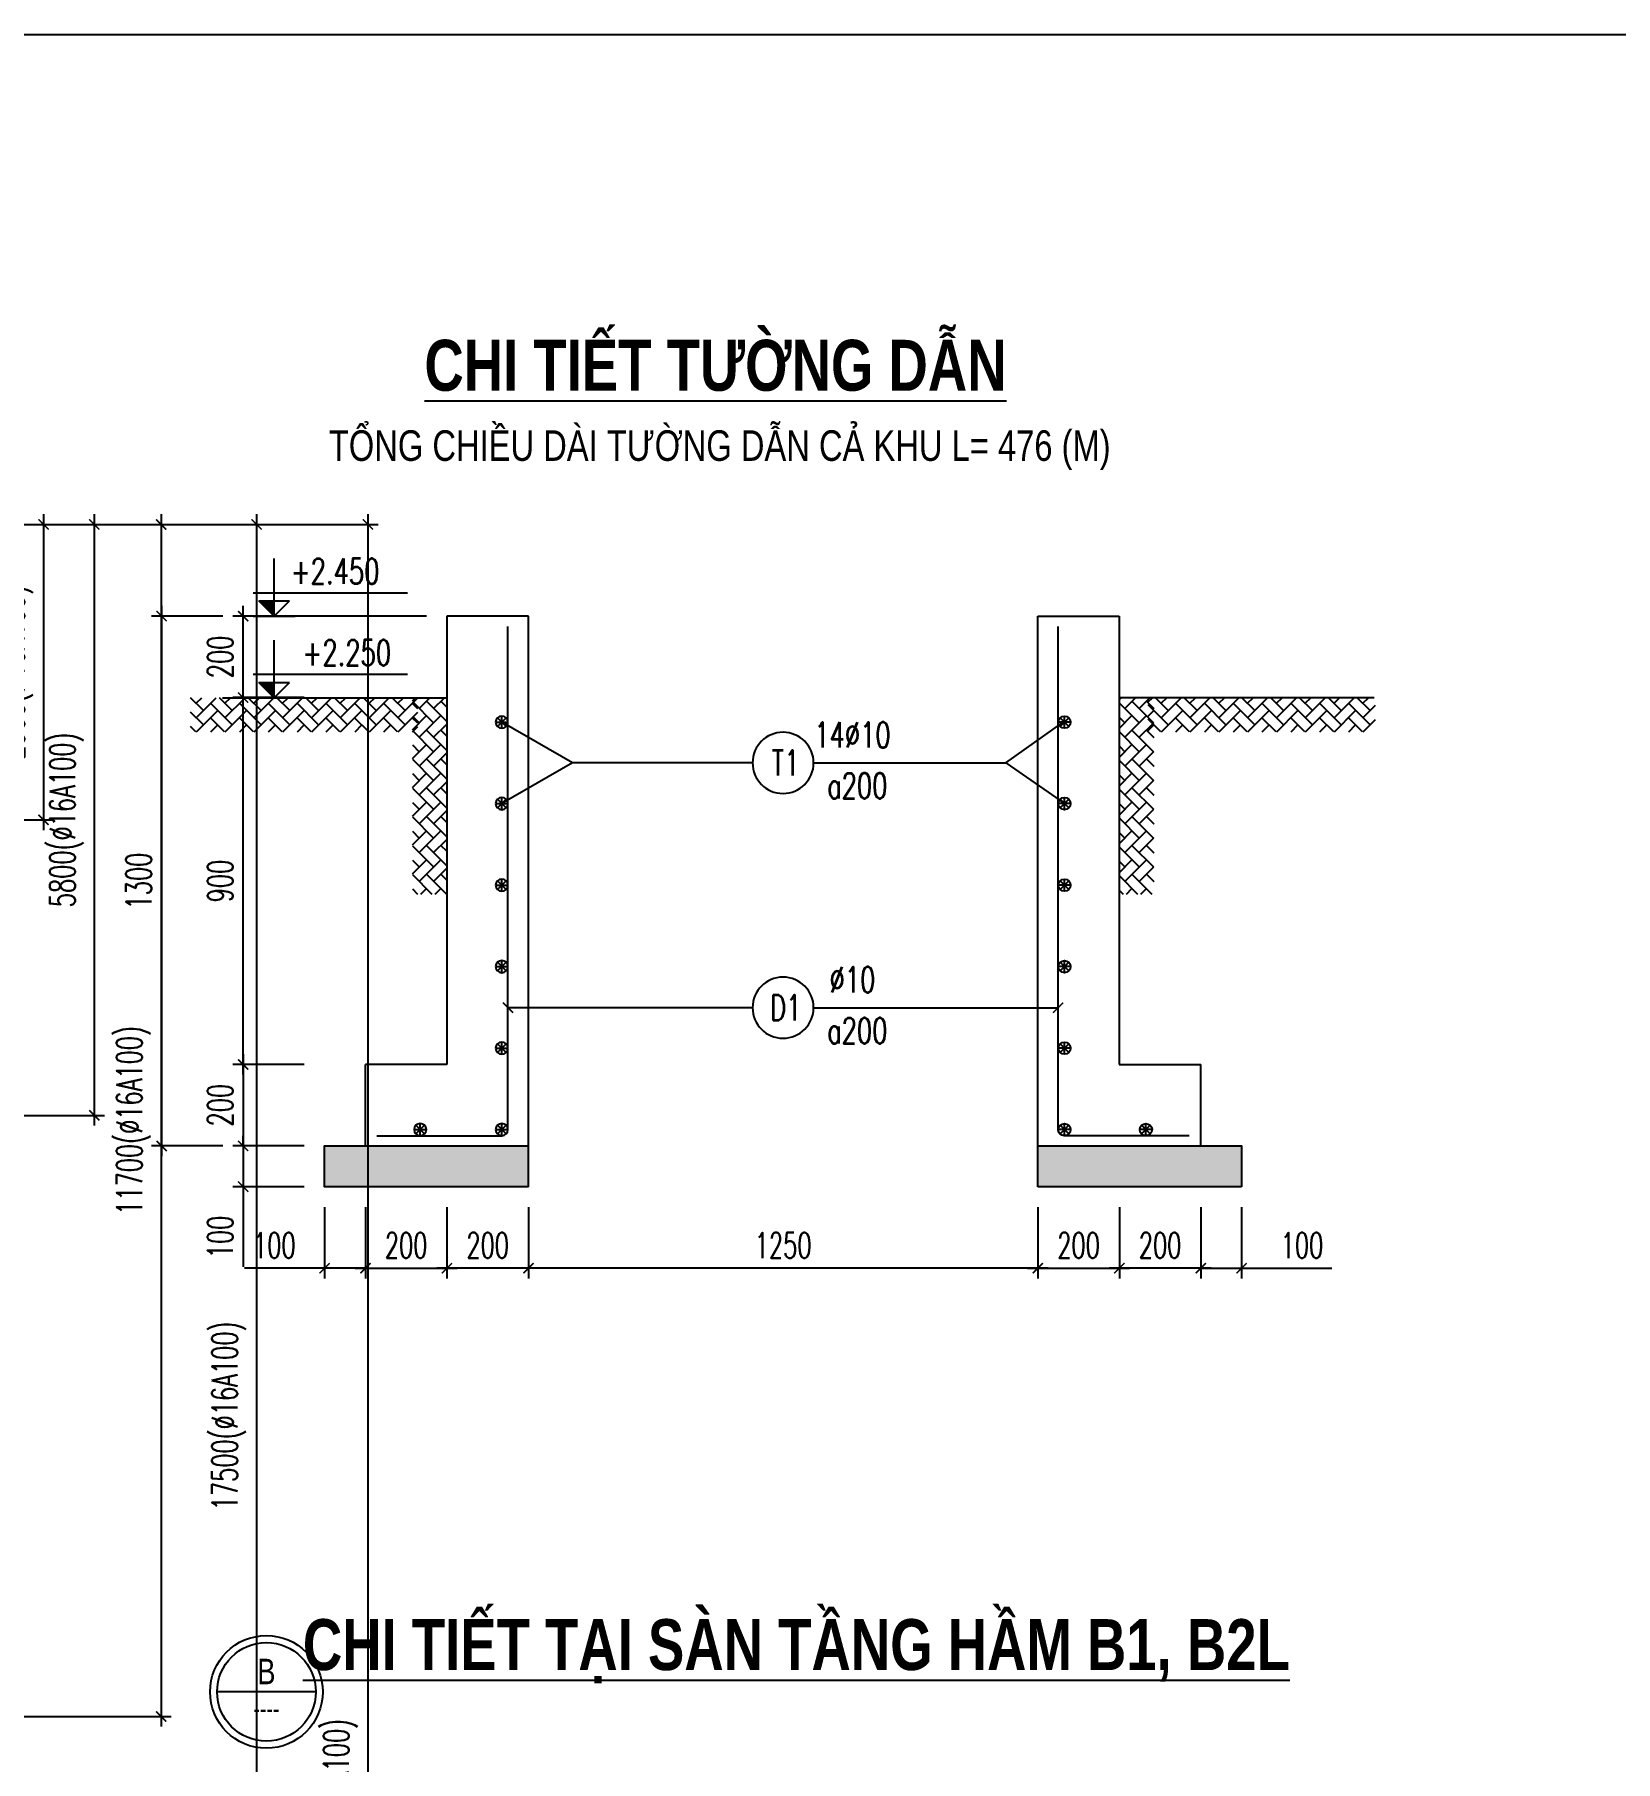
# Model space of a CAD drawing. Header units: millimetres. Extents: x -143570 to 58447, y -1448440 to -1202244.
# Drawn here: x -89136 to -73620, y -1313385 to -1296434 of the extents above; entities that cross this region are included whole.
import ezdxf
from ezdxf.enums import TextEntityAlignment as Align

# ---------------------------------------------------------------- set-up
doc = ezdxf.new("R2010")
doc.units = ezdxf.units.MM
doc.header["$LTSCALE"] = 30
doc.header["$PDMODE"] = 3
doc.layers.get('0').update_dxf_attribs({"lineweight": 9})
doc.layers.get('Defpoints').update_dxf_attribs({"lineweight": 9})
for name, color, linetype in [('ccu11-Chidan', 9, 'Continuous'), ('ccu11-Cotthep', 9, 'Continuous'), ('ccu11-Dim', 8, 'Continuous'), ('ccu11-Hatch', 8, 'Continuous'), ('ccu11-Manh', 8, 'Continuous'), ('ccu11-Text', 31, 'Continuous'), ('ccu11-Thay', 7, 'Continuous'), ('ccu11-Thep', 4, 'Continuous'), ('ccu11-Thep doc', 4, 'Continuous')]:
    doc.layers.add(name, color=color, linetype=linetype)
doc.styles.add('ccu11-dim', font='vnsimli.shx', dxfattribs={"width": 0.65, "bigfont": 'bigfont.shx'})
doc.styles.add('ccu11-VnAvantH', font='')
doc.styles.add('ccu11-VnAvH-B', font='')
doc.styles.add('ccu11-vnsimli', font='vnsimli.shx', dxfattribs={"width": 0.8, "bigfont": 'vns.shx'})
doc.styles.add('ccu11-vnsimple', font='vnsimple.shx', dxfattribs={"bigfont": 'bigfont.shx'})
doc.styles.add('ccu11_simli', font='vnsimli.shx', dxfattribs={"width": 0.8})
doc.styles.get('ccu11-VnAvantH').set_extended_font_data('.VnAvantH')
doc.styles.get('ccu11-VnAvH-B').set_extended_font_data('.VnAvantH', bold=True)
doc.dimstyles.new('ccu11-100(d16a100)', dxfattribs={"dimscale": 100, "dimtxt": 2.5, "dimasz": 1, "dimexe": 1, "dimexo": 2, "dimgap": 0.8, "dimtad": 1, "dimdec": 1, "dimdsep": 46, "dimtxsty": 'ccu11-dim', "dimblk": 'ARCHTICK', "dimcen": -1, "dimdle": 1, "dimclrd": 256, "dimclre": 256, "dimclrt": 3, "dimadec": 0, "dimazin": 2, "dimtfac": 0.1, "dimtdec": 1, "dimtmove": 0, "dimatfit": 1, "dimldrblk": 'ARCHTICK', "dimfxl": 1, "dimtvp": 0.833333, "dimtolj": 1, "dimtzin": 12, "dimarcsym": 0})
doc.dimstyles.new('ccu11-100x4', dxfattribs={"dimscale": 100, "dimtxt": 2.5, "dimasz": 1, "dimexe": 1, "dimexo": 2, "dimgap": 1, "dimtad": 1, "dimdec": 0, "dimlfac": 0.25, "dimdsep": 46, "dimtxsty": 'ccu11-dim', "dimblk": 'ARCHTICK', "dimcen": -1, "dimdle": 1, "dimclrd": 256, "dimclre": 256, "dimclrt": 3, "dimadec": 0, "dimazin": 2, "dimtfac": 0.1, "dimtdec": 0, "dimtmove": 0, "dimatfit": 1, "dimldrblk": 'ARCHTICK', "dimfxl": 1, "dimtvp": 0.833333, "dimtolj": 1, "dimtzin": 12, "dimarcsym": 0})

# ---------------------------------------------------------------- blocks, each defined once
blk = doc.blocks.new('_ARCHTICK')
at = {"color": 0, "linetype": 'ByBlock', "const_width": 0.15}
blk.add_lwpolyline([(-0.5, -0.5), (0.5, 0.5)], dxfattribs=at)
blk = doc.blocks.new('*D993')
at = {"layer": 'ccu11-Dim', "lineweight": -2, "transparency": 16777216}
for p, q in [((-86489, -1302943), (-87189, -1302943)), ((-87089, -1306643), (-87089, -1302843)), ((-86489, -1306543), (-87189, -1306543))]:
    blk.add_line(p, q, dxfattribs=at)
at = {"layer": 'Defpoints', "color": 0, "transparency": 16777216}
for p in [(-87089, -1302943), (-86289, -1302943), (-86289, -1306543)]:
    blk.add_point(p, dxfattribs=at)
at = {"layer": 'ccu11-Dim', "lineweight": -2, "transparency": 16777216, "xscale": 100, "yscale": 100, "zscale": 100}
for p, rotation in [((-87089, -1302943), 90), ((-87089, -1306543), 270)]:
    blk.add_blockref('_ARCHTICK', p, dxfattribs=dict(at, rotation=rotation))
at = {"layer": 'ccu11-Dim', "color": 3, "transparency": 16777216, "insert": (-87314, -1304743), "char_height": 250, "attachment_point": 5, "rotation": 90, "style": 'ccu11-dim'}
blk.add_mtext('\\A1;900', dxfattribs=at)
blk = doc.blocks.new('*D994')
at = {"layer": 'ccu11-Dim', "lineweight": -2, "transparency": 16777216}
for p, q in [((-87889, -1302043), (-87889, -1307443)), ((-87289, -1302143), (-87989, -1302143)), ((-87289, -1307343), (-87989, -1307343))]:
    blk.add_line(p, q, dxfattribs=at)
at = {"layer": 'Defpoints', "color": 0, "transparency": 16777216}
for p in [(-87089, -1302143), (-87889, -1307343), (-87089, -1307343)]:
    blk.add_point(p, dxfattribs=at)
at = {"layer": 'ccu11-Dim', "lineweight": -2, "transparency": 16777216, "xscale": 100, "yscale": 100, "zscale": 100}
for p, rotation in [((-87889, -1302143), 90), ((-87889, -1307343), 270)]:
    blk.add_blockref('_ARCHTICK', p, dxfattribs=dict(at, rotation=rotation))
at = {"layer": 'ccu11-Dim', "color": 3, "transparency": 16777216, "insert": (-88114, -1304743), "char_height": 250, "attachment_point": 5, "rotation": 90, "style": 'ccu11-dim'}
blk.add_mtext('\\A1;1300', dxfattribs=at)
blk = doc.blocks.new('*D995')
at = {"layer": 'ccu11-Dim', "lineweight": -2, "transparency": 16777216}
for p, q in [((-85889, -1307943), (-85889, -1308643)), ((-85089, -1307943), (-85089, -1308643)), ((-85989, -1308543), (-84989, -1308543))]:
    blk.add_line(p, q, dxfattribs=at)
at = {"layer": 'Defpoints', "color": 0, "transparency": 16777216}
for p in [(-85889, -1307743), (-85089, -1307743), (-85089, -1308543)]:
    blk.add_point(p, dxfattribs=at)
at = {"layer": 'ccu11-Dim', "lineweight": -2, "transparency": 16777216, "xscale": 100, "yscale": 100, "zscale": 100, "rotation": 180}
blk.add_blockref('_ARCHTICK', (-85889, -1308543), dxfattribs=at)
at = {"layer": 'ccu11-Dim', "lineweight": -2, "transparency": 16777216, "xscale": 100, "yscale": 100, "zscale": 100}
blk.add_blockref('_ARCHTICK', (-85089, -1308543), dxfattribs=at)
at = {"layer": 'ccu11-Dim', "color": 3, "transparency": 16777216, "insert": (-85489, -1308318), "char_height": 250, "attachment_point": 5, "style": 'ccu11-dim'}
blk.add_mtext('\\A1;200', dxfattribs=at)
blk = doc.blocks.new('*D996')
at = {"layer": 'ccu11-Dim', "lineweight": -2, "ltscale": 10, "transparency": 16777216}
for p, q in [((-86289, -1307943), (-86289, -1308643)), ((-85889, -1307943), (-85889, -1308643)), ((-86289, -1308543), (-87076, -1308543)), ((-85889, -1308543), (-86289, -1308543)), ((-85889, -1308543), (-85789, -1308543))]:
    blk.add_line(p, q, dxfattribs=at)
at = {"layer": 'Defpoints', "color": 0, "ltscale": 10, "transparency": 16777216}
for p in [(-86289, -1307743), (-85889, -1307743), (-86289, -1308543)]:
    blk.add_point(p, dxfattribs=at)
at = {"layer": 'ccu11-Dim', "lineweight": -2, "ltscale": 10, "transparency": 16777216, "xscale": 100, "yscale": 100, "zscale": 100}
blk.add_blockref('_ARCHTICK', (-86289, -1308543), dxfattribs=at)
at = {"layer": 'ccu11-Dim', "lineweight": -2, "ltscale": 10, "transparency": 16777216, "xscale": 100, "yscale": 100, "zscale": 100, "rotation": 180}
blk.add_blockref('_ARCHTICK', (-85889, -1308543), dxfattribs=at)
at = {"layer": 'ccu11-Dim', "color": 3, "ltscale": 10, "transparency": 16777216, "insert": (-86783, -1308318), "char_height": 250, "attachment_point": 5, "style": 'ccu11-dim'}
blk.add_mtext('\\A1;100', dxfattribs=at)
blk = doc.blocks.new('*D997')
at = {"layer": 'ccu11-Dim', "lineweight": -2, "ltscale": 10, "transparency": 16777216}
for p, q in [((-77689, -1307943), (-77689, -1308643)), ((-77289, -1307943), (-77289, -1308643)), ((-77689, -1308543), (-77789, -1308543)), ((-77689, -1308543), (-77289, -1308543)), ((-77289, -1308543), (-76403, -1308543))]:
    blk.add_line(p, q, dxfattribs=at)
at = {"layer": 'Defpoints', "color": 0, "ltscale": 10, "transparency": 16777216}
for p in [(-77689, -1307743), (-77289, -1307743), (-77289, -1308543)]:
    blk.add_point(p, dxfattribs=at)
at = {"layer": 'ccu11-Dim', "lineweight": -2, "ltscale": 10, "transparency": 16777216, "xscale": 100, "yscale": 100, "zscale": 100}
blk.add_blockref('_ARCHTICK', (-77689, -1308543), dxfattribs=at)
at = {"layer": 'ccu11-Dim', "lineweight": -2, "ltscale": 10, "transparency": 16777216, "xscale": 100, "yscale": 100, "zscale": 100, "rotation": 180}
blk.add_blockref('_ARCHTICK', (-77289, -1308543), dxfattribs=at)
at = {"layer": 'ccu11-Dim', "color": 3, "ltscale": 10, "transparency": 16777216, "insert": (-76696, -1308318), "char_height": 250, "attachment_point": 5, "style": 'ccu11-dim'}
blk.add_mtext('\\A1;100', dxfattribs=at)
blk = doc.blocks.new('*D998')
at = {"layer": 'ccu11-Dim', "lineweight": -2, "ltscale": 10, "transparency": 16777216}
for p, q in [((-86489, -1307343), (-87189, -1307343)), ((-87089, -1307343), (-87089, -1307243)), ((-87089, -1307343), (-87089, -1307743)), ((-86489, -1307743), (-87189, -1307743)), ((-87089, -1307743), (-87089, -1308530))]:
    blk.add_line(p, q, dxfattribs=at)
at = {"layer": 'Defpoints', "color": 0, "ltscale": 10, "transparency": 16777216}
for p in [(-86289, -1307343), (-87089, -1307743), (-86289, -1307743)]:
    blk.add_point(p, dxfattribs=at)
at = {"layer": 'ccu11-Dim', "lineweight": -2, "ltscale": 10, "transparency": 16777216, "xscale": 100, "yscale": 100, "zscale": 100}
for p, rotation in [((-87089, -1307343), 270), ((-87089, -1307743), 90)]:
    blk.add_blockref('_ARCHTICK', p, dxfattribs=dict(at, rotation=rotation))
at = {"layer": 'ccu11-Dim', "color": 3, "ltscale": 10, "transparency": 16777216, "insert": (-87314, -1308237), "char_height": 250, "attachment_point": 5, "rotation": 90, "style": 'ccu11-dim'}
blk.add_mtext('\\A1;100', dxfattribs=at)
blk = doc.blocks.new('*D999')
at = {"layer": 'ccu11-Dim', "lineweight": -2, "transparency": 16777216}
for p, q in [((-85089, -1307943), (-85089, -1308643)), ((-84289, -1307943), (-84289, -1308643)), ((-84189, -1308543), (-85189, -1308543))]:
    blk.add_line(p, q, dxfattribs=at)
at = {"layer": 'Defpoints', "color": 0, "transparency": 16777216}
for p in [(-85089, -1307743), (-84289, -1307743), (-85089, -1308543)]:
    blk.add_point(p, dxfattribs=at)
at = {"layer": 'ccu11-Dim', "lineweight": -2, "transparency": 16777216, "xscale": 100, "yscale": 100, "zscale": 100, "rotation": 180}
blk.add_blockref('_ARCHTICK', (-85089, -1308543), dxfattribs=at)
at = {"layer": 'ccu11-Dim', "lineweight": -2, "transparency": 16777216, "xscale": 100, "yscale": 100, "zscale": 100}
blk.add_blockref('_ARCHTICK', (-84289, -1308543), dxfattribs=at)
at = {"layer": 'ccu11-Dim', "color": 3, "transparency": 16777216, "insert": (-84689, -1308318), "char_height": 250, "attachment_point": 5, "style": 'ccu11-dim'}
blk.add_mtext('\\A1;200', dxfattribs=at)
blk = doc.blocks.new('*D1000')
at = {"layer": 'ccu11-Dim', "lineweight": -2, "transparency": 16777216}
for p, q in [((-78489, -1307943), (-78489, -1308643)), ((-77689, -1307943), (-77689, -1308643)), ((-77589, -1308543), (-78589, -1308543))]:
    blk.add_line(p, q, dxfattribs=at)
at = {"layer": 'Defpoints', "color": 0, "transparency": 16777216}
for p in [(-78489, -1307743), (-77689, -1307743), (-78489, -1308543)]:
    blk.add_point(p, dxfattribs=at)
at = {"layer": 'ccu11-Dim', "lineweight": -2, "transparency": 16777216, "xscale": 100, "yscale": 100, "zscale": 100, "rotation": 180}
blk.add_blockref('_ARCHTICK', (-78489, -1308543), dxfattribs=at)
at = {"layer": 'ccu11-Dim', "lineweight": -2, "transparency": 16777216, "xscale": 100, "yscale": 100, "zscale": 100}
blk.add_blockref('_ARCHTICK', (-77689, -1308543), dxfattribs=at)
at = {"layer": 'ccu11-Dim', "color": 3, "transparency": 16777216, "insert": (-78089, -1308318), "char_height": 250, "attachment_point": 5, "style": 'ccu11-dim'}
blk.add_mtext('\\A1;200', dxfattribs=at)
blk = doc.blocks.new('*D1001')
at = {"layer": 'ccu11-Dim', "lineweight": -2, "transparency": 16777216}
for p, q in [((-79289, -1307943), (-79289, -1308643)), ((-78489, -1307943), (-78489, -1308643)), ((-79389, -1308543), (-78389, -1308543))]:
    blk.add_line(p, q, dxfattribs=at)
at = {"layer": 'Defpoints', "color": 0, "transparency": 16777216}
for p in [(-79289, -1307743), (-78489, -1307743), (-78489, -1308543)]:
    blk.add_point(p, dxfattribs=at)
at = {"layer": 'ccu11-Dim', "lineweight": -2, "transparency": 16777216, "xscale": 100, "yscale": 100, "zscale": 100, "rotation": 180}
blk.add_blockref('_ARCHTICK', (-79289, -1308543), dxfattribs=at)
at = {"layer": 'ccu11-Dim', "lineweight": -2, "transparency": 16777216, "xscale": 100, "yscale": 100, "zscale": 100}
blk.add_blockref('_ARCHTICK', (-78489, -1308543), dxfattribs=at)
at = {"layer": 'ccu11-Dim', "color": 3, "transparency": 16777216, "insert": (-78889, -1308318), "char_height": 250, "attachment_point": 5, "style": 'ccu11-dim'}
blk.add_mtext('\\A1;200', dxfattribs=at)
blk = doc.blocks.new('*D1002')
at = {"layer": 'ccu11-Dim', "lineweight": -2, "transparency": 16777216}
for p, q in [((-87089, -1306443), (-87089, -1307443)), ((-86489, -1306543), (-87189, -1306543)), ((-86489, -1307343), (-87189, -1307343))]:
    blk.add_line(p, q, dxfattribs=at)
at = {"layer": 'Defpoints', "color": 0, "transparency": 16777216}
for p in [(-86289, -1306543), (-87089, -1307343), (-86289, -1307343)]:
    blk.add_point(p, dxfattribs=at)
at = {"layer": 'ccu11-Dim', "lineweight": -2, "transparency": 16777216, "xscale": 100, "yscale": 100, "zscale": 100}
for p, rotation in [((-87089, -1306543), 90), ((-87089, -1307343), 270)]:
    blk.add_blockref('_ARCHTICK', p, dxfattribs=dict(at, rotation=rotation))
at = {"layer": 'ccu11-Dim', "color": 3, "transparency": 16777216, "insert": (-87314, -1306943), "char_height": 250, "attachment_point": 5, "rotation": 90, "style": 'ccu11-dim'}
blk.add_mtext('\\A1;200', dxfattribs=at)
blk = doc.blocks.new('*D1003')
at = {"layer": 'ccu11-Dim', "lineweight": -2, "transparency": 16777216}
for p, q in [((-84289, -1307943), (-84289, -1308643)), ((-79289, -1307943), (-79289, -1308643)), ((-79189, -1308543), (-84389, -1308543))]:
    blk.add_line(p, q, dxfattribs=at)
at = {"layer": 'Defpoints', "color": 0, "transparency": 16777216}
for p in [(-84289, -1307743), (-79289, -1307743), (-84289, -1308543)]:
    blk.add_point(p, dxfattribs=at)
at = {"layer": 'ccu11-Dim', "lineweight": -2, "transparency": 16777216, "xscale": 100, "yscale": 100, "zscale": 100, "rotation": 180}
blk.add_blockref('_ARCHTICK', (-84289, -1308543), dxfattribs=at)
at = {"layer": 'ccu11-Dim', "lineweight": -2, "transparency": 16777216, "xscale": 100, "yscale": 100, "zscale": 100}
blk.add_blockref('_ARCHTICK', (-79289, -1308543), dxfattribs=at)
at = {"layer": 'ccu11-Dim', "color": 3, "transparency": 16777216, "insert": (-81789, -1308318), "char_height": 250, "attachment_point": 5, "style": 'ccu11-dim'}
blk.add_mtext('\\A1;1250', dxfattribs=at)
blk = doc.blocks.new('ct-ve')
at = {"layer": 'ccu11-Chidan', "color": 7}
blk.add_lwpolyline([(484, 0), (-484, 0)], dxfattribs=at)
at = {"layer": 'ccu11-Chidan', "color": 9}
blk.add_circle((0, 0), 553, dxfattribs=at)
at = {"layer": 'ccu11-Chidan', "color": 3}
blk.add_circle((0, 0), 484, dxfattribs=at)
at = {"layer": 'ccu11-Chidan', "color": 7, "style": 'ccu11-VnAvantH', "width": 0.8}
blk.add_attdef('B', text='', height=250, dxfattribs=at).set_placement((0, 0), align=Align.BOTTOM_CENTER)
blk.add_attdef('B', text='', height=180, dxfattribs=at).set_placement((0, -76), align=Align.TOP_CENTER)
blk = doc.blocks.new('MCT')
at = {"ltscale": 0.005}
for p, q in [((-0.49, 0), (0.49, 0)), ((0.35, -0.35), (-0.35, 0.35)), ((-0.35, -0.35), (0.35, 0.35)), ((0, -0.49), (0, 0.49))]:
    blk.add_line(p, q, dxfattribs=at)
blk.add_circle((0, 0), 0.492, dxfattribs=at)
blk = doc.blocks.new('SHD')
at = {"layer": 'ccu11-Cotthep'}
blk.add_circle((300, 0), 300, dxfattribs=at)
at = {"layer": 'ccu11-Cotthep', "color": 31, "style": 'ccu11_simli', "width": 0.8}
blk.add_attdef('DK', text='', height=250, dxfattribs=at).set_placement((-101, 65), align=Align.BOTTOM_RIGHT)
blk.add_attdef('KH', text='', height=250, dxfattribs=at).set_placement((300, 0), align=Align.MIDDLE)
blk.add_attdef('KC', text='', height=250, dxfattribs=at).set_placement((-101, -142), align=Align.TOP_RIGHT)
blk = doc.blocks.new('*D988')
at = {"layer": 'ccu11-Dim', "lineweight": -2, "transparency": 16777216}
for p, q in [((-87089, -1303043), (-87089, -1302043)), ((-85289, -1302143), (-87189, -1302143)), ((-86489, -1302943), (-87189, -1302943))]:
    blk.add_line(p, q, dxfattribs=at)
at = {"layer": 'Defpoints', "color": 0, "transparency": 16777216}
for p in [(-87089, -1302143), (-85089, -1302143), (-86289, -1302943)]:
    blk.add_point(p, dxfattribs=at)
at = {"layer": 'ccu11-Dim', "lineweight": -2, "transparency": 16777216, "xscale": 100, "yscale": 100, "zscale": 100}
for p, rotation in [((-87089, -1302143), 90), ((-87089, -1302943), 270)]:
    blk.add_blockref('_ARCHTICK', p, dxfattribs=dict(at, rotation=rotation))
at = {"layer": 'ccu11-Dim', "color": 3, "transparency": 16777216, "insert": (-87314, -1302543), "char_height": 250, "attachment_point": 5, "rotation": 90, "style": 'ccu11-dim'}
blk.add_mtext('\\A1;200', dxfattribs=at)
blk = doc.blocks.new('ccu11-cotcaodo1')
at = {"layer": 'ccu11-Chidan'}
for p, q in [((0, 0), (0, 565)), ((-206, 230), (1309, 230)), ((-206, 0), (206, 0)), ((-150, 150), (150, 150)), ((0, 0), (-150, 150)), ((0, 0), (150, 150))]:
    blk.add_line(p, q, dxfattribs=at)
blk.add_solid([(-150, 150), (0, 150), (0, 0)], dxfattribs=at)
at = {"layer": 'ccu11-Chidan', "color": 31, "ltscale": 10, "style": 'ccu11-vnsimli', "width": 0.8}
blk.add_attdef('%%P0.000', text='', height=253, dxfattribs=at).set_placement((597, 441), align=Align.MIDDLE_CENTER)
blk = doc.blocks.new('*D1109')
at = {"layer": 'ccu11-Thay', "lineweight": -2, "transparency": 16777216}
for p, q in [((-109929, -1301243), (-88948, -1301243)), ((-89048, -1301143), (-89048, -1304243)), ((-109929, -1304143), (-88948, -1304143))]:
    blk.add_line(p, q, dxfattribs=at)
at = {"layer": 'Defpoints', "color": 0, "transparency": 16777216}
for p in [(-110129, -1301243), (-110129, -1304143), (-89048, -1304143)]:
    blk.add_point(p, dxfattribs=at)
at = {"layer": 'ccu11-Thay', "lineweight": -2, "transparency": 16777216, "xscale": 100, "yscale": 100, "zscale": 100}
for p, rotation in [((-89048, -1301243), 90), ((-89048, -1304143), 270)]:
    blk.add_blockref('_ARCHTICK', p, dxfattribs=dict(at, rotation=rotation))
at = {"layer": 'ccu11-Thay', "color": 3, "transparency": 16777216, "insert": (-89319, -1302693), "char_height": 250, "attachment_point": 5, "rotation": 90, "style": 'ccu11-dim'}
blk.add_mtext('\\A1;2900(`16A100)', dxfattribs=at)
blk = doc.blocks.new('*D1110')
at = {"layer": 'ccu11-Thay', "lineweight": -2, "transparency": 16777216}
for p, q in [((-109929, -1301243), (-88450, -1301243)), ((-88550, -1301143), (-88550, -1307143)), ((-109929, -1307043), (-88450, -1307043))]:
    blk.add_line(p, q, dxfattribs=at)
at = {"layer": 'Defpoints', "color": 0, "transparency": 16777216}
for p in [(-110129, -1301243), (-110129, -1307043), (-88550, -1307043)]:
    blk.add_point(p, dxfattribs=at)
at = {"layer": 'ccu11-Thay', "lineweight": -2, "transparency": 16777216, "xscale": 100, "yscale": 100, "zscale": 100}
for p, rotation in [((-88550, -1301243), 90), ((-88550, -1307043), 270)]:
    blk.add_blockref('_ARCHTICK', p, dxfattribs=dict(at, rotation=rotation))
at = {"layer": 'ccu11-Thay', "color": 3, "transparency": 16777216, "insert": (-88821, -1304143), "char_height": 250, "attachment_point": 5, "rotation": 90, "style": 'ccu11-dim'}
blk.add_mtext('\\A1;5800(`16A100)', dxfattribs=at)
blk = doc.blocks.new('*D1111')
at = {"layer": 'ccu11-Thay', "lineweight": -2, "transparency": 16777216}
for p, q in [((-109929, -1301243), (-87794, -1301243)), ((-87894, -1301143), (-87894, -1313043)), ((-109929, -1312943), (-87794, -1312943))]:
    blk.add_line(p, q, dxfattribs=at)
at = {"layer": 'Defpoints', "color": 0, "transparency": 16777216}
for p in [(-110129, -1301243), (-110129, -1312943), (-87894, -1312943)]:
    blk.add_point(p, dxfattribs=at)
at = {"layer": 'ccu11-Thay', "lineweight": -2, "transparency": 16777216, "xscale": 100, "yscale": 100, "zscale": 100}
for p, rotation in [((-87894, -1301243), 90), ((-87894, -1312943), 270)]:
    blk.add_blockref('_ARCHTICK', p, dxfattribs=dict(at, rotation=rotation))
at = {"layer": 'ccu11-Thay', "color": 3, "transparency": 16777216, "insert": (-88164, -1307093), "char_height": 250, "attachment_point": 5, "rotation": 90, "style": 'ccu11-dim'}
blk.add_mtext('\\A1;11700(`16A100)', dxfattribs=at)
blk = doc.blocks.new('*D1112')
at = {"layer": 'ccu11-Thay', "lineweight": -2, "transparency": 16777216}
for p, q in [((-110344, -1301243), (-86857, -1301243)), ((-86957, -1301143), (-86957, -1318843)), ((-110344, -1318743), (-86857, -1318743))]:
    blk.add_line(p, q, dxfattribs=at)
at = {"layer": 'Defpoints', "color": 0, "transparency": 16777216}
for p in [(-110544, -1301243), (-110544, -1318743), (-86957, -1318743)]:
    blk.add_point(p, dxfattribs=at)
at = {"layer": 'ccu11-Thay', "lineweight": -2, "transparency": 16777216, "xscale": 100, "yscale": 100, "zscale": 100}
for p, rotation in [((-86957, -1301243), 90), ((-86957, -1318743), 270)]:
    blk.add_blockref('_ARCHTICK', p, dxfattribs=dict(at, rotation=rotation))
at = {"layer": 'ccu11-Thay', "color": 3, "transparency": 16777216, "insert": (-87228, -1309993), "char_height": 250, "attachment_point": 5, "rotation": 90, "style": 'ccu11-dim'}
blk.add_mtext('\\A1;17500(`16A100)', dxfattribs=at)
blk = doc.blocks.new('*D1113')
at = {"layer": 'ccu11-Thay', "lineweight": -2, "transparency": 16777216}
for p, q in [((-110344, -1301243), (-85764, -1301243)), ((-85864, -1301143), (-85864, -1326643)), ((-110344, -1326543), (-85764, -1326543))]:
    blk.add_line(p, q, dxfattribs=at)
at = {"layer": 'Defpoints', "color": 0, "transparency": 16777216}
for p in [(-110544, -1301243), (-110544, -1326543), (-85864, -1326543)]:
    blk.add_point(p, dxfattribs=at)
at = {"layer": 'ccu11-Thay', "lineweight": -2, "transparency": 16777216, "xscale": 100, "yscale": 100, "zscale": 100}
for p, rotation in [((-85864, -1301243), 90), ((-85864, -1326543), 270)]:
    blk.add_blockref('_ARCHTICK', p, dxfattribs=dict(at, rotation=rotation))
at = {"layer": 'ccu11-Thay', "color": 3, "transparency": 16777216, "insert": (-86134, -1313893), "char_height": 250, "attachment_point": 5, "rotation": 90, "style": 'ccu11-dim'}
blk.add_mtext('\\A1;25300(`16A100)', dxfattribs=at)

msp = doc.modelspace()

# ---------------------------------------------------------------- hatches: boundary and pattern name
at = {"layer": 'ccu11-Hatch'}
h = msp.add_hatch(dxfattribs=at)
h.set_pattern_fill('AR-HBONE', color=256, scale=25, style=0)
h.set_pattern_definition([(45, (-315804.2, -1278532.77), (1e-14, 141.421356), [300, -100]), (135, (-315733.49, -1278462.06), (1e-14, 141.421356), [300, -100])])
h.paths.add_polyline_path([(-85374.2, -1302943.23), (-87604.2, -1302943.23), (-87604.2, -1303278), (-85374.2, -1303278)])
h = msp.add_hatch(dxfattribs=at)
h.set_pattern_fill('AR-HBONE', color=256, scale=25, angle=-90, style=0)
h.set_pattern_definition([(315, (-60683.03, -1074441.62), (141.421356, -4e-14), [300, -100]), (45, (-60612.32, -1074512.33), (141.421356, -4e-14), [300, -100])])
h.paths.add_polyline_path([(-85093.49, -1302943.23), (-85428.26, -1302943.23), (-85428.26, -1304871.62), (-85093.49, -1304871.62)])
h = msp.add_hatch(dxfattribs=at)
h.set_pattern_fill('AR-HBONE', color=256, scale=25, angle=-90, style=0)
h.set_pattern_definition([(315, (-58283.03, -1074441.62), (141.421356, -4e-14), [300, -100]), (45, (-58212.32, -1074512.33), (141.421356, -4e-14), [300, -100])])
h.paths.add_polyline_path([(-78485.49, -1302943.23), (-78150.72, -1302943.23), (-78150.72, -1304871.62), (-78485.49, -1304871.62)])
h = msp.add_hatch(dxfattribs=at)
h.set_pattern_fill('AR-HBONE', color=256, scale=25, style=0)
h.set_pattern_definition([(45, (-313404.2, -1278532.77), (1e-14, 141.421356), [300, -100]), (135, (-313333.49, -1278462.06), (1e-14, 141.421356), [300, -100])])
h.paths.add_polyline_path([(-78204.77, -1302943.23), (-75974.77, -1302943.23), (-75974.77, -1303278), (-78204.77, -1303278)])
h = msp.add_hatch(dxfattribs=at)
h.set_pattern_fill('AR-CONC', color=256, scale=50, style=0)
h.set_pattern_definition([(50, (-380287.18, -1383874.02), (358.6301, -31.37607), [37.5, -412.5]), (355, (-380287.18, -1383874.02), (-69.37567, 376.09607), [30, -330]), (100.4514, (-380257.3, -1383876.63), (289.2547, 344.71977), [31.8701, -350.57106]), (46.1842, (-380287.2, -1383774), (533.6205, -82.7595), [56.25, -618.75]), (96.6356, (-380242.7, -1383780.9), (467.33135, 487.0589), [47.8051, -525.8565]), (351.1842, (-380287.2, -1383774), (467.331, 487.0593), [45, -495]), (21, (-380237.18, -1383799.02), (298.45353, -201.30945), [37.5, -412.5]), (326, (-380237.18, -1383799.02), (121.65767, 362.57502), [30, -330]), (71.4514, (-380212.3, -1383815.8), (420.1113, 161.26525), [31.8701, -350.57106]), (37.5, (-380287.18, -1383874.02), (6.07993, 166.446927), [0, -326, 0, -335, 0, -331.25]), (7.5, (-380287.18, -1383874.02), (131.53477, 197.20586), [0, -191, 0, -318.5, 0, -126.25]), (327.5, (-380398.68, -1383874.02), (266.91122, -11.277436), [0, -125, 0, -390, 0, -517.5]), (317.5, (-380448.68, -1383874.02), (291.59308, 50.05249), [0, -162.5, 0, -259, 0, -367.5])])
h.paths.add_polyline_path([(-84289.49, -1307743.23), (-84289.49, -1307343.23), (-86289.49, -1307343.23), (-86289.49, -1307743.23)])
h.paths.add_polyline_path([(-79289.49, -1307343.23), (-79289.49, -1307743.23), (-77289.49, -1307743.23), (-77289.49, -1307343.23)])

# ---------------------------------------------------------------- linework, layer by layer
at = {"layer": 'ccu11-Chidan'}
for p, q in [((-82089.49, -1305986.33), (-84489.49, -1305986.33)), ((-81489.49, -1305986.33), (-79089.49, -1305986.33))]:
    msp.add_line(p, q, dxfattribs=at)
at = {"layer": 'ccu11-Manh'}
for points in [[(-82089.49, -1303583.23), (-82089.49, -1303583.23), (-83856.47, -1303583.23), (-84550.54, -1303183.23)], [(-81489.49, -1303583.23), (-81489.49, -1303583.23), (-79603.6, -1303583.23), (-79039.41, -1303183.23)], [(-82089.49, -1303583.23), (-82089.49, -1303583.23), (-83856.47, -1303583.23), (-84550.54, -1303983.23)], [(-81489.49, -1303583.23), (-81489.49, -1303583.23), (-79603.6, -1303583.23), (-79028.43, -1303983.23)]]:
    msp.add_lwpolyline(points, dxfattribs=at)
at = {"layer": 'ccu11-Thay'}
for p, q in [((-84289.49, -1302143.23), (-85089.49, -1302143.23)), ((-85089.49, -1302143.23), (-85089.49, -1303343.23)), ((-84289.49, -1307743.23), (-84289.49, -1302143.23)), ((-79289.49, -1307743.23), (-79289.49, -1302143.23)), ((-79289.49, -1302143.23), (-78489.49, -1302143.23)), ((-78489.49, -1302143.23), (-78489.49, -1303343.23)), ((-85089.49, -1303343.23), (-85089.49, -1306543.23)), ((-78489.49, -1303343.23), (-78489.49, -1306543.23)), ((-85089.49, -1306543.23), (-85889.49, -1306543.23)), ((-78489.49, -1306543.23), (-77689.49, -1306543.23))]:
    msp.add_line(p, q, dxfattribs=at)
at = {"layer": 'ccu11-Thay', "ltscale": 3000}
for p, q in [((-85889.49, -1307343.23), (-85889.49, -1306543.23)), ((-77689.49, -1307343.23), (-77689.49, -1306543.23))]:
    msp.add_line(p, q, dxfattribs=at)
at = {"layer": 'ccu11-Thay'}
msp.add_lwpolyline([(-138866.43, -1296434.45), (-46466.43, -1296434.45), (-46466.43, -1361774.45), (-138866.43, -1361774.45)], close=True, dxfattribs=at)
at = {"layer": 'ccu11-Thay', "ltscale": 10}
for points in [[(-87291.75, -1302943.23), (-85089.49, -1302943.23)], [(-75987.87, -1302943.23), (-78489.49, -1302943.23)], [(-84289.49, -1307743.23), (-86289.49, -1307743.23), (-86289.49, -1307343.23), (-84289.49, -1307343.23)], [(-79289.49, -1307343.23), (-77289.49, -1307343.23), (-77289.49, -1307743.23)], [(-77289.49, -1307743.23), (-79289.49, -1307743.23)]]:
    msp.add_lwpolyline(points, dxfattribs=at)
at = {"layer": 'ccu11-Thep', "ltscale": 10}
for points in [[(-85776.33, -1307243.23), (-84549.49, -1307243.23, 0.41421356), (-84489.49, -1307183.23), (-84489.49, -1302244.89)], [(-77802.64, -1307243.23), (-79029.49, -1307243.23, -0.41421356), (-79089.49, -1307183.23), (-79089.49, -1302244.89)]]:
    msp.add_lwpolyline(points, format="xyb", dxfattribs=at)

# ---------------------------------------------------------------- block references
at = {"layer": 'ccu11-Chidan'}
ref = msp.add_blockref('ccu11-cotcaodo1', (-86783.57, -1302143.23), dxfattribs=at)
ref.add_attrib('%%P0.000', '+2.450', dxfattribs={"color": 31, "ltscale": 10, "height": 250, "style": 'ccu11-vnsimli', "width": 0.7}).set_placement((-86186.17, -1301702.02), align=Align.MIDDLE_CENTER)
ref = msp.add_blockref('ccu11-cotcaodo1', (-86783.57, -1302943.23), dxfattribs=at)
ref.add_attrib('%%P0.000', '+2.250', dxfattribs={"color": 31, "ltscale": 10, "height": 250, "style": 'ccu11-vnsimli', "width": 0.7}).set_placement((-86071.25, -1302502.02), align=Align.MIDDLE_CENTER)
ref = msp.add_blockref('ct-ve', (-86860.69, -1312701.51), dxfattribs=at)
ref.add_attrib('B', 'b', dxfattribs={"color": 7, "height": 250, "style": 'ccu11-VnAvantH', "width": 0.8}).set_placement((-86860.69, -1312701.51), align=Align.BOTTOM_CENTER)
ref.add_attrib('B', '----', dxfattribs={"color": 31, "height": 180, "style": 'ccu11-VnAvantH', "width": 0.8}).set_placement((-86860.69, -1312777.15), align=Align.TOP_CENTER)
at = {"layer": 'ccu11-Cotthep'}
ref = msp.add_blockref('SHD', (-81489.49, -1303583.23), dxfattribs=dict(at, xscale=-1))
ref.add_attrib('KH', 'T1', dxfattribs={"color": 31, "height": 250, "style": 'ccu11-vnsimple', "width": 0.7}).set_placement((-81764.49, -1303583.23), align=Align.MIDDLE_CENTER)
ref.add_attrib('KC', 'a200', dxfattribs={"color": 31, "height": 250, "style": 'ccu11-vnsimple', "width": 0.7}).set_placement((-81060.91, -1303683.23), align=Align.TOP_CENTER)
ref.add_attrib('DK', '14`10', dxfattribs={"color": 31, "height": 250, "style": 'ccu11-vnsimple', "width": 0.7}).set_placement((-81108.7, -1303508.23), align=Align.BOTTOM_CENTER)
ref = msp.add_blockref('SHD', (-81489.49, -1305986.33), dxfattribs=dict(at, xscale=-1))
ref.add_attrib('KH', 'D1', dxfattribs={"color": 31, "height": 250, "style": 'ccu11-vnsimple', "width": 0.7}).set_placement((-81764.49, -1305986.33), align=Align.MIDDLE_CENTER)
ref.add_attrib('KC', 'a200', dxfattribs={"color": 31, "height": 250, "style": 'ccu11-vnsimple', "width": 0.7}).set_placement((-81060.91, -1306086.33), align=Align.TOP_CENTER)
ref.add_attrib('DK', '`10', dxfattribs={"color": 31, "height": 250, "style": 'ccu11-vnsimple', "width": 0.7}).set_placement((-81108.7, -1305911.33), align=Align.BOTTOM_CENTER)
at = {"layer": 'ccu11-Dim', "yscale": 100, "zscale": 100, "rotation": 180}
for p, xscale in [((-84489.49, -1305986.33), -100), ((-79089.49, -1305986.33), 100)]:
    msp.add_blockref('_ARCHTICK', p, dxfattribs=dict(at, xscale=xscale))
at = {"layer": 'ccu11-Thep doc', "yscale": 121.9200000001001}
for p, xscale, zscale, rotation in [((-84550.54, -1303183.23), -121.9200000001001, 121.92, 270), ((-79028.43, -1303183.23), 121.9200000001001, 121.9200000001001, 90.00000000000001), ((-84550.54, -1303983.23), -121.9200000001001, 121.92, 270), ((-79028.43, -1303983.23), 121.9200000001001, 121.9200000001001, 90.00000000000001), ((-84550.54, -1304783.23), -121.9200000001001, 121.92, 270), ((-79028.43, -1304783.23), 121.9200000001001, 121.9200000001001, 90.00000000000001), ((-84550.54, -1305583.23), -121.9200000001001, 121.92, 270), ((-79028.43, -1305583.23), 121.9200000001001, 121.9200000001001, 90.00000000000001), ((-84550.54, -1306383.23), -121.9200000001001, 121.92, 270), ((-79028.43, -1306383.23), 121.9200000001001, 121.9200000001001, 90.00000000000001), ((-85350.54, -1307183.23), -121.9200000001001, 121.92, 270), ((-84550.54, -1307183.23), -121.9200000001001, 121.92, 270), ((-79028.43, -1307183.23), 121.9200000001001, 121.9200000001001, 90.00000000000001), ((-78228.43, -1307183.23), 121.9200000001001, 121.9200000001001, 90.00000000000001)]:
    msp.add_blockref('MCT', p, dxfattribs=dict(at, xscale=xscale, zscale=zscale, rotation=rotation))

# ---------------------------------------------------------------- texts
at = {"layer": 'ccu11-Text', "style": 'ccu11-VnAvH-B', "width": 0.8}
msp.add_text('%%uchi tiÕt t\xadêng dÉn', height=500, dxfattribs=at).set_placement((-82452.89, -1299930.94), align=Align.CENTER)
at = {"layer": 'ccu11-Text', "color": 1, "style": 'ccu11-VnAvantH', "width": 0.8}
msp.add_text('tæng chiÒu dµi t\xadêng dÉn c¶ khu l= 476 (m)', height=300, dxfattribs=at).set_placement((-82411.32, -1300618.94), align=Align.CENTER)
at = {"layer": 'ccu11-Text', "style": 'ccu11-VnAvH-B', "width": 0.8}
msp.add_text('%%Uchi tiÕt t¹i sµn tÇng hÇm b1, b2l', height=500, dxfattribs=at).set_placement((-81659.19, -1312227.15), align=Align.MIDDLE)

# ---------------------------------------------------------------- dimensions: what is measured, and where the dimension line sits
at = {"layer": 'ccu11-Dim'}
for base, p1, p2, angle, picture, middle in [((-87889.49, -1307343.23), (-87089.49, -1302143.23), (-87089.49, -1307343.23), 90, '*D994', (-88114.49, -1304743.23)), ((-87089.49, -1302943.23), (-86289.49, -1306543.23), (-86289.49, -1302943.23), 270, '*D993', (-87314.49, -1304743.23)), ((-87089.49, -1307343.23), (-86289.49, -1306543.23), (-86289.49, -1307343.23), 90, '*D1002', (-87314.49, -1306943.23)), ((-85089.49, -1308543.23), (-84289.49, -1307743.23), (-85089.49, -1307743.23), 180, '*D999', (-84689.49, -1308318.23)), ((-78489.49, -1308543.23), (-77689.49, -1307743.23), (-78489.49, -1307743.23), 180, '*D1000', (-78089.49, -1308318.23))]:
    dim = msp.add_linear_dim(base=base, p1=p1, p2=p2, angle=angle, dimstyle='ccu11-100x4', dxfattribs=at)
    dim.commit()
    dim.dimension.update_dxf_attribs({"geometry": picture, "text_midpoint": middle})
dim = msp.add_linear_dim(base=(-87089.49, -1302143.23), p1=(-86289.49, -1302943.23), p2=(-85089.49, -1302143.23), angle=270, dimstyle='ccu11-100x4', override={"dimtmove": 1}, dxfattribs=at)
dim.commit()
dim.dimension.update_dxf_attribs({"geometry": '*D988', "text_midpoint": (-87314.49, -1302543.23)})
at = {"layer": 'ccu11-Dim', "ltscale": 10}
dim = msp.add_linear_dim(base=(-87089.49, -1307743.23), p1=(-86289.49, -1307343.23), p2=(-86289.49, -1307743.23), angle=90, dimstyle='ccu11-100x4', dxfattribs=at)
dim.commit()
dim.dimension.update_dxf_attribs({"geometry": '*D998', "text_midpoint": (-87089.49, -1308236.68), "dimtype": 160})
dim = msp.add_linear_dim(base=(-86289.49, -1308543.23), p1=(-85889.49, -1307743.23), p2=(-86289.49, -1307743.23), dimstyle='ccu11-100x4', dxfattribs=at)
dim.commit()
dim.dimension.update_dxf_attribs({"geometry": '*D996', "text_midpoint": (-86782.94, -1308318.23)})
at = {"layer": 'ccu11-Dim'}
for base, p1, p2, picture, middle in [((-85089.49, -1308543.23), (-85889.49, -1307743.23), (-85089.49, -1307743.23), '*D995', (-85489.49, -1308318.23)), ((-84289.49, -1308543.23), (-79289.49, -1307743.23), (-84289.49, -1307743.23), '*D1003', (-81789.49, -1308318.23)), ((-78489.49, -1308543.23), (-79289.49, -1307743.23), (-78489.49, -1307743.23), '*D1001', (-78889.49, -1308318.23))]:
    dim = msp.add_linear_dim(base=base, p1=p1, p2=p2, dimstyle='ccu11-100x4', dxfattribs=at)
    dim.commit()
    dim.dimension.update_dxf_attribs({"geometry": picture, "text_midpoint": middle})
at = {"layer": 'ccu11-Dim', "ltscale": 10}
dim = msp.add_linear_dim(base=(-77289.49, -1308543.23), p1=(-77689.49, -1307743.23), p2=(-77289.49, -1307743.23), dimstyle='ccu11-100x4', dxfattribs=at)
dim.commit()
dim.dimension.update_dxf_attribs({"geometry": '*D997', "text_midpoint": (-76696.03, -1308543.23), "dimtype": 160})
at = {"layer": 'ccu11-Thay'}
for base, p1, p2, picture, middle in [((-86957.19, -1318743.23), (-110544.13, -1301243.23), (-110544.13, -1318743.23), '*D1112', (-87227.67, -1309993.23)), ((-85864.01, -1326543.23), (-110544.13, -1301243.23), (-110544.13, -1326543.23), '*D1113', (-86134.49, -1313893.23)), ((-89048.5, -1304143.23), (-110128.57, -1301243.23), (-110128.57, -1304143.23), '*D1109', (-89318.97, -1302693.23)), ((-88550.09, -1307043.23), (-110128.57, -1301243.23), (-110128.57, -1307043.23), '*D1110', (-88820.57, -1304143.23)), ((-87893.82, -1312943.23), (-110128.57, -1301243.23), (-110128.57, -1312943.23), '*D1111', (-88164.3, -1307093.23))]:
    dim = msp.add_linear_dim(base=base, p1=p1, p2=p2, angle=90, dimstyle='ccu11-100(d16a100)', override={"dimpost": '(`16A100)'}, dxfattribs=at)
    dim.commit()
    dim.dimension.update_dxf_attribs({"geometry": picture, "text_midpoint": middle})

doc.saveas('drawing.dxf')
